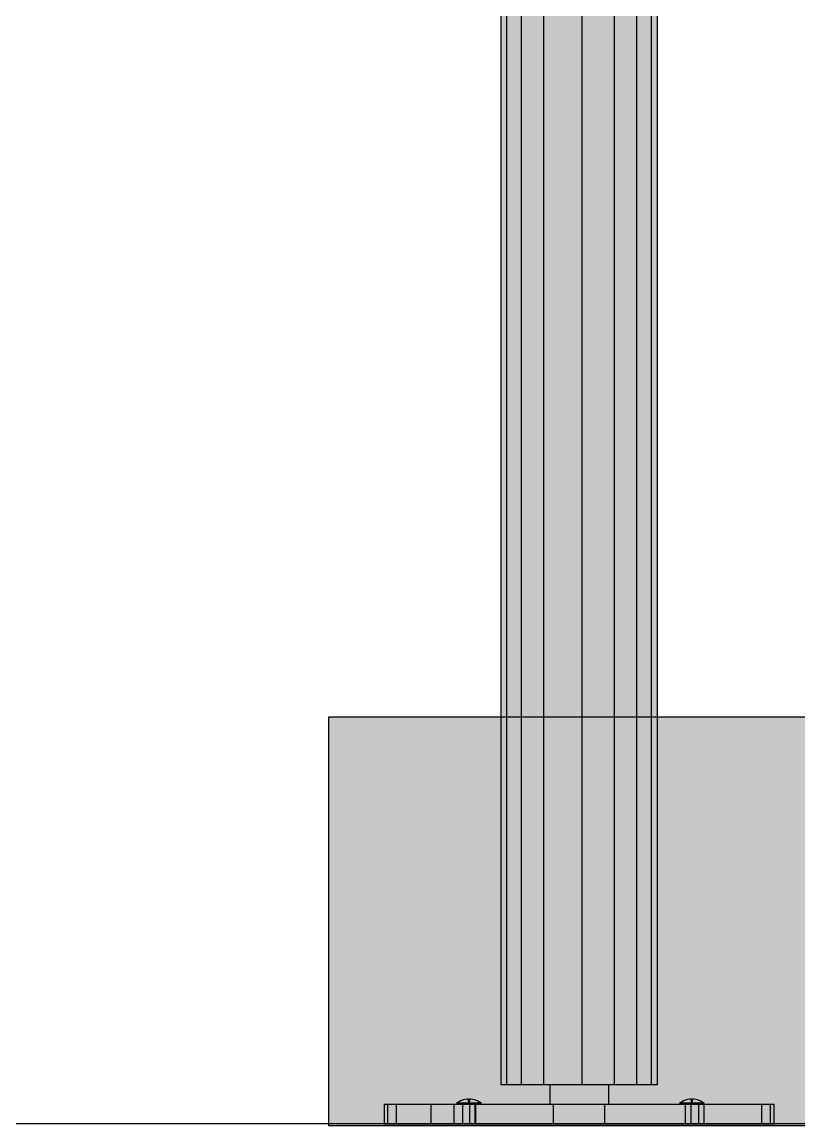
# Model space of a CAD drawing. Extents: x 612 to 738, y -85 to 470.
# Drawn here: x 624.1032 to 624.3024, y 455.0362 to 455.3195 of the extents above; entities that cross this region are included whole.
import ezdxf

# ---------------------------------------------------------------- set-up
doc = ezdxf.new("R2010")
doc.units = 0
doc.linetypes.add('3600-00-FORCAS_ARMADAS-MAT-LAY-PROPOSTO$0$HIDDEN', pattern=[0.375, 0.25, -0.125])
doc.linetypes.add('HIDDENX2', pattern=[19.05, 12.7, -6.35])
doc.layers.get('0').update_dxf_attribs({"linetype": 'CONTINUOUS'})
for name, color, linetype in [('0704-ARQ-SAN', 2, 'CONTINUOUS'), ('0704-MOB-HTC', 251, 'CONTINUOUS'), ('ARQ-ALV', 6, 'CONTINUOUS'), ('ARQ-CON', 10, 'CONTINUOUS'), ('ARQ-PIS', 1, 'CONTINUOUS')]:
    doc.layers.add(name, color=color, linetype=linetype)
doc.layers.add('A1PROJ', color=1, linetype='HIDDENX2', lineweight=20)

# ---------------------------------------------------------------- blocks, each defined once
blk = doc.blocks.new('3600-00-FORCAS_ARMADAS-MAT-LAY-PROPOSTO$0$br30')
at = {"layer": '0704-MOB-HTC'}
h = blk.add_hatch(color=253, dxfattribs=at)
h.dxf.hatch_style = 1
edge = h.paths.add_edge_path()
edge.add_line((514.25769, 21.84295), (514.25769, 22.22295))
edge.add_line((514.25769, 22.22295), (514.29769, 22.22295))
edge.add_line((514.29769, 22.22295), (514.29769, 21.84295))
edge.add_arc((514.27769, 21.84295), 0.02, 180, 360, ccw=False)
h.paths.add_polyline_path([(514.32769, 22.22795), (514.33008, 22.23295), (514.23008, 22.23295), (514.22769, 22.22795)])
for p, q in [((514.22769, 22.23295), (514.32769, 22.23295)), ((514.22769, 22.23295), (514.23248, 22.23295)), ((514.23248, 22.23295), (514.32769, 22.23295)), ((514.32769, 22.23295), (514.3229, 22.23295))]:
    blk.add_line(p, q)
at = {"color": 251}
for p, q in [((514.22864, 22.23295), (514.22864, 22.22795)), ((514.23087, 22.23295), (514.23087, 22.22795)), ((514.23973, 22.23295), (514.23973, 22.22795)), ((514.24564, 22.23295), (514.24564, 22.22795)), ((514.24773, 22.2276), (514.24773, 22.23295)), ((514.24963, 22.23295), (514.24963, 22.22795)), ((514.25098, 22.23295), (514.25098, 22.22795)), ((514.25113, 22.2276), (514.25113, 22.23295)), ((514.27111, 22.23295), (514.27111, 22.22795)), ((514.28426, 22.23295), (514.28426, 22.22795)), ((514.30489, 22.2276), (514.30489, 22.23295)), ((514.3064, 22.23295), (514.3064, 22.22795)), ((514.30829, 22.2276), (514.30829, 22.23295)), ((514.30973, 22.23295), (514.30973, 22.22795)), ((514.3245, 22.23295), (514.3245, 22.22795)), ((514.32673, 22.23295), (514.32673, 22.22795)), ((514.27019, 22.22295), (514.27019, 22.22795)), ((514.28519, 22.22295), (514.28519, 22.22795)), ((514.25911, 22.22295), (514.25911, 21.83553)), ((514.26292, 22.22295), (514.26292, 21.82946)), ((514.26862, 22.22295), (514.26862, 21.82512)), ((514.27844, 22.22295), (514.27844, 21.82296)), ((514.28676, 22.22295), (514.28676, 21.82512)), ((514.29246, 22.22295), (514.29246, 21.82946)), ((514.29626, 22.22295), (514.29626, 21.83553))]:
    blk.add_line(p, q, dxfattribs=at)
blk.add_lwpolyline([(514.32769, 22.23295), (514.32769, 22.22795), (514.22769, 22.22795), (514.22769, 22.23295), (514.22769, 22.23295), (514.32769, 22.23295)])
for points in [[(514.24924, 22.22651), (514.24924, 22.22715), (514.24962, 22.22715), (514.24962, 22.22651, 0.157359), (514.25261, 22.2276), (514.24625, 22.2276, 0.157359)], [(514.30341, 22.2276, 0.157359), (514.3064, 22.22651), (514.3064, 22.22715), (514.30678, 22.22715), (514.30678, 22.22651, 0.157359), (514.30977, 22.2276)]]:
    blk.add_lwpolyline(points, format="xyb", close=True, dxfattribs=at)
blk.add_lwpolyline([(514.25769, 21.84304, 1.004883), (514.29769, 21.84304), (514.29769, 22.22295), (514.25769, 22.22295), (514.25769, 21.84304)], format="xyb")
blk = doc.blocks.new('3600-00-FORCAS_ARMADAS-MAT-LAY-PROPOSTO$0$1235-1022-BB-AG_PCA_RELOGIO_E_EMP-TAG-MAT-LAYOUT-PROP-TERREO$0$2911-0-age-ceilandia-centro-pe-mat-layout-proposto$0$SABONETEIRA')
at = {"layer": '0704-MOB-HTC'}
h = blk.add_hatch(color=255, dxfattribs=at)
h.dxf.hatch_style = 1
h.paths.add_polyline_path([(9.375, 23.32422), (9.375, 23.45422), (9.48, 23.45422), (9.48, 23.32422)])
at = {"layer": '0704-ARQ-SAN'}
blk.add_lwpolyline([(9.375, 23.32422), (9.375, 23.45422), (9.48, 23.45422), (9.48, 23.32422)], close=True, dxfattribs=at)
blk = doc.blocks.new('BASE ARQ')
at = {"layer": 'A1PROJ', "color": 9, "linetype": '3600-00-FORCAS_ARMADAS-MAT-LAY-PROPOSTO$0$HIDDEN'}
blk.add_circle((733.38938, 477.7944), 0.75, dxfattribs=at)
at = {"layer": 'ARQ-ALV'}
blk.add_line((739.91984, 476.95096), (731.96997, 476.95096), dxfattribs=at)
at = {"layer": 'ARQ-CON', "xscale": -1, "rotation": 180}
blk.add_blockref('3600-00-FORCAS_ARMADAS-MAT-LAY-PROPOSTO$0$br30', (219.70009, 499.18391), dxfattribs=at)
at = {"layer": 'ARQ-CON', "rotation": 270}
blk.add_blockref('3600-00-FORCAS_ARMADAS-MAT-LAY-PROPOSTO$0$1235-1022-BB-AG_PCA_RELOGIO_E_EMP-TAG-MAT-LAYOUT-PROP-TERREO$0$2911-0-age-ceilandia-centro-pe-mat-layout-proposto$0$SABONETEIRA', (710.58931, 486.43045), dxfattribs=at)

msp = doc.modelspace()

# ---------------------------------------------------------------- linework, layer by layer
at = {"layer": 'ARQ-PIS'}
msp.add_lwpolyline([(622.33829, 456.73673), (624.97955, 456.73673), (624.97955, 455.03673), (622.33829, 455.03673)], close=True, dxfattribs=at)

# ---------------------------------------------------------------- block references
msp.add_blockref('BASE ARQ', (-109.73168, -21.91423))

doc.saveas('drawing.dxf')
